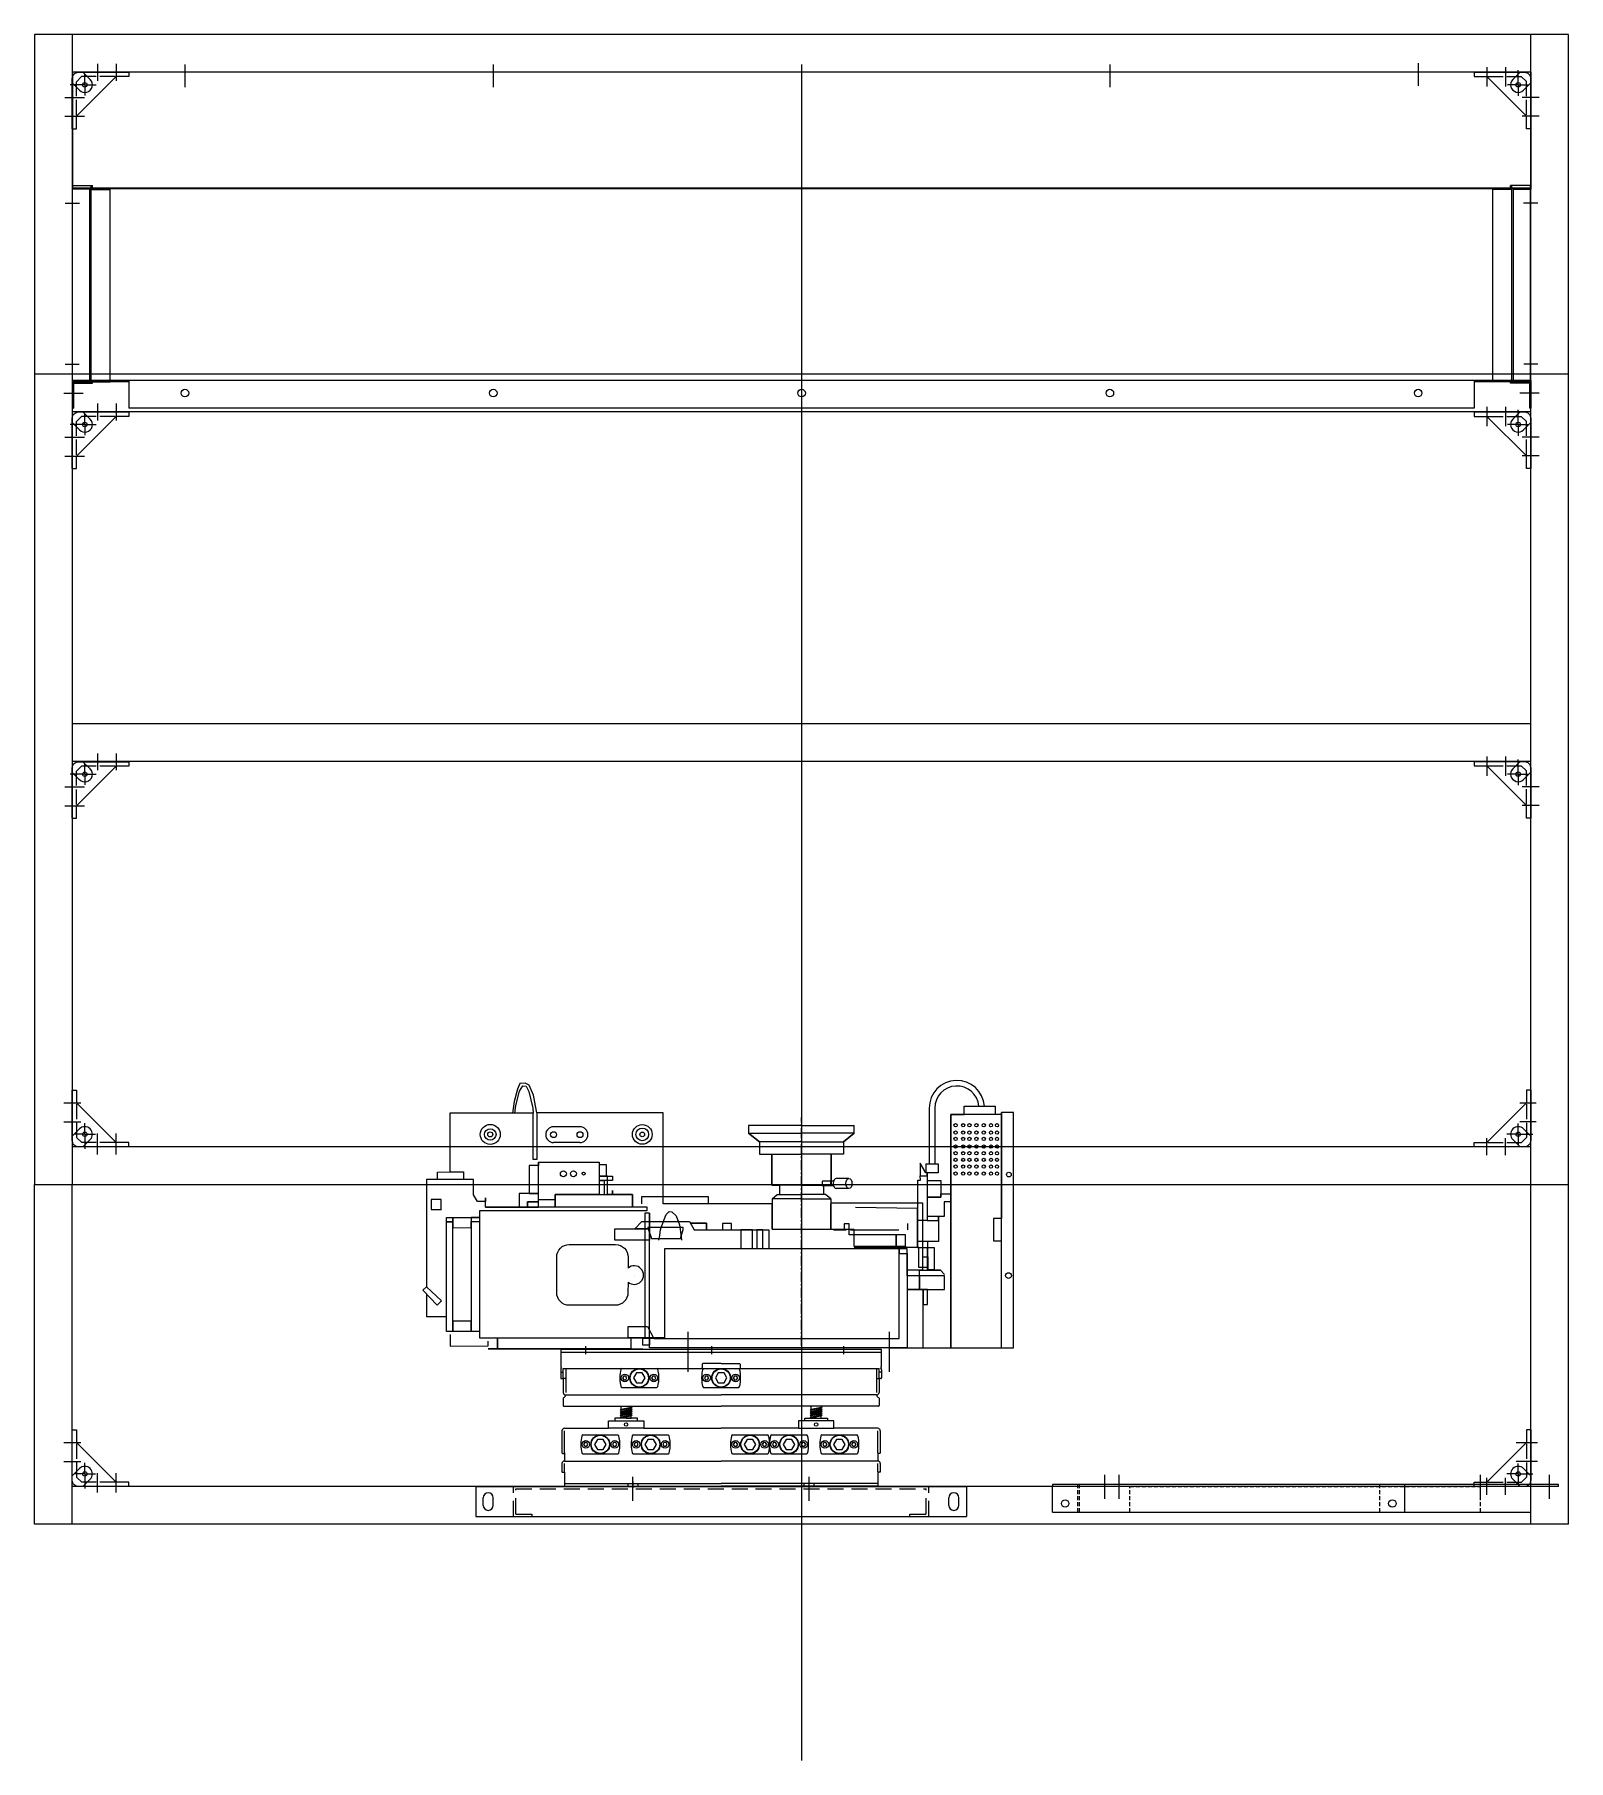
# Model space of a CAD drawing. Header units: millimetres. Extents: x -30327 to 34858, y 4015 to 75103.
# Drawn here: x -25436 to -24217, y 54205 to 55577 of the extents above; entities that cross this region are included whole.
import ezdxf

# ---------------------------------------------------------------- set-up
doc = ezdxf.new("R2010")
doc.units = ezdxf.units.MM
for name, pattern in [('ACAD_ISO02W100', [15, 12, -3]), ('CENTER', [50.8, 31.75, -6.35, 6.35, -6.35]), ('CENTER2', [28.575, 19.05, -3.175, 3.175, -3.175]), ('HIDDEN2', [4.7625, 3.175, -1.5875])]:
    doc.linetypes.add(name, pattern=pattern)
for name, color, linetype, lineweight in [('cen', 1, 'CENTER2', 9), ('CENTER', 2, 'CENTER', 9), ('dim', 2, 'Continuous', 9), ('THREAD-LINE', 8, 'Continuous', 5), ('WIDE-LINE', 3, 'Continuous', 20)]:
    doc.layers.add(name, color=color, linetype=linetype, lineweight=lineweight)
for name, color, linetype in [('green', 3, 'ACAD_ISO02W100'), ('hidden', 3, 'HIDDEN2'), ('magenta', 6, 'Continuous'), ('red', 1, 'CENTER2'), ('yellow', 2, 'Continuous')]:
    doc.layers.add(name, color=color, linetype=linetype)

# ---------------------------------------------------------------- blocks, each defined once
blk = doc.blocks.new('44444444')
for p, q in [((-17437.5, 7299.8), (-17434, 7299.8)), ((-17434, 7299.8), (-17434, 7289.8)), ((-17402.5, 7258.3), (-17434, 7289.8)), ((-17437.5, 7263.3), (-17431.7, 7269.1)), ((-17437.5, 7263.3), (-17431.7, 7269.1)), ((-17429, 7254.8), (-17423.2, 7260.6)), ((-17429, 7254.8), (-17423.2, 7260.6)), ((-17392.5, 7258.3), (-17402.5, 7258.3)), ((-17392.5, 7254.8), (-17392.5, 7258.3))]:
    blk.add_line(p, q)
for points in [[(-17392.5, 7254.8), (-17432.5, 7254.8, -0.414214), (-17437.5, 7259.8), (-17437.5, 7299.8)], [(-17397, 7254.8), (-17432.5, 7254.8, -0.414214), (-17437.5, 7259.8), (-17437.5, 7295.3)]]:
    blk.add_lwpolyline(points, format="xyb")
blk.add_lwpolyline([(-17397, 7258.3), (-17402.5, 7258.3)])
blk.add_circle((-17427.5, 7264.8), 1.75)
blk.add_circle((-17427.5, 7264.8), 1.75)
blk.add_arc((-17427.5, 7264.8), 6, 315, 135)
blk.add_arc((-17427.5, 7264.8), 6, 315, 135)
at = {"layer": 'green'}
for p, q in [((-17434, 7288.8), (-17434, 7262.3)), ((-17434, 7288.8), (-17434, 7262.3)), ((-17430, 7258.3), (-17434, 7262.3)), ((-17430, 7258.3), (-17434, 7262.3)), ((-17403.5, 7258.3), (-17430, 7258.3)), ((-17403.5, 7258.3), (-17430, 7258.3))]:
    blk.add_line(p, q, dxfattribs=at)
at = {"layer": 'red'}
for p, q in [((-17444.1, 7289.8), (-17430.7, 7289.8)), ((-17444.1, 7274.8), (-17430.7, 7274.8)), ((-17444.1, 7274.8), (-17430.7, 7274.8)), ((-17427.5, 7264.8), (-17427.5, 7273.7)), ((-17427.5, 7264.8), (-17427.5, 7273.7)), ((-17427.5, 7264.8), (-17436, 7264.8)), ((-17427.5, 7264.8), (-17436, 7264.8)), ((-17427.5, 7264.8), (-17419.1, 7264.8)), ((-17427.5, 7264.8), (-17427.5, 7253.2)), ((-17427.5, 7264.8), (-17419.1, 7264.8)), ((-17427.5, 7264.8), (-17427.5, 7253.2))]:
    blk.add_line(p, q, dxfattribs=at)
blk = doc.blocks.new('23123155')
for p, q in [((-15623.8, 7123.4), (-15878.8, 7123.4)), ((-15878.8, 7123.4), (-15878.8, 7110.4)), ((-15878.8, 7121.4), (-15623.8, 7121.4)), ((-15858.8, 7119.8), (-15858.8, 7126.1)), ((-15758.8, 7119.8), (-15758.8, 7126.1)), ((-15653.8, 7119.8), (-15653.8, 7126.1)), ((-15623.8, 7110.4), (-15623.8, 7123.4)), ((-15878.8, 7107.4), (-15878.8, 7105.4)), ((-15876.8, 7100.9), (-15876.8, 7108.4)), ((-15876.8, 7108.4), (-15874.8, 7108.4)), ((-15876.8, 7108.4), (-15766.8, 7108.4)), ((-15874.8, 7108.4), (-15874.8, 7099.9)), ((-15830.3, 7108.4), (-15802.3, 7108.4)), ((-15766.8, 7108.4), (-15735.8, 7108.4)), ((-15766.3, 7111.9), (-15766.3, 7108.9)), ((-15751.3, 7112.4), (-15765.8, 7112.4)), ((-15765.3, 7108.4), (-15737.3, 7108.4)), ((-15751.3, 7112.4), (-15736.8, 7112.4)), ((-15736.3, 7111.9), (-15736.3, 7108.9)), ((-15735.8, 7108.4), (-15625.8, 7108.4)), ((-15627.8, 7108.4), (-15627.8, 7099.9)), ((-15625.8, 7100.9), (-15625.8, 7108.4)), ((-15625.8, 7100.9), (-15625.8, 7108.4)), ((-15623.8, 7107.4), (-15623.8, 7105.4)), ((-15623.8, 7107.4), (-15623.8, 7105.4)), ((-15878.8, 7105.4), (-15878.8, 7100.9)), ((-15878.8, 7105.4), (-15876.8, 7105.4)), ((-15878.3, 7100.4), (-15877.3, 7100.4)), ((-15876.8, 7099.9), (-15876.8, 7089.4)), ((-15875.3, 7100.4), (-15876.3, 7100.4)), ((-15874.8, 7099.9), (-15874.8, 7089.4)), ((-15830.3, 7093.4), (-15802.3, 7093.4)), ((-15765.3, 7093.4), (-15737.3, 7093.4)), ((-15627.8, 7099.9), (-15627.8, 7089.4)), ((-15627.3, 7100.4), (-15626.3, 7100.4)), ((-15623.8, 7105.4), (-15625.8, 7105.4)), ((-15623.8, 7105.4), (-15625.8, 7105.4)), ((-15625.8, 7099.9), (-15625.8, 7089.4)), ((-15624.3, 7100.4), (-15625.3, 7100.4)), ((-15624.3, 7100.4), (-15625.3, 7100.4)), ((-15623.8, 7105.4), (-15623.8, 7100.9)), ((-15623.8, 7105.4), (-15623.8, 7100.9)), ((-15876.8, 7084.9), (-15876.8, 7078.9)), ((-15876.3, 7078.4), (-15751.3, 7078.4)), ((-15874.8, 7087.4), (-15751.3, 7087.4)), ((-15830.8, 7074.6), (-15830.8, 7078.4)), ((-15822.8, 7077.6), (-15822.8, 7078.4)), ((-15627.8, 7087.4), (-15751.3, 7087.4)), ((-15626.3, 7078.4), (-15751.3, 7078.4)), ((-15679.8, 7074.6), (-15679.8, 7078.4)), ((-15671.8, 7077.6), (-15671.8, 7078.4)), ((-15625.8, 7084.9), (-15625.8, 7078.9)), ((-15840.8, 7060.9), (-15840.8, 7066.9)), ((-15840.8, 7066.9), (-15812.8, 7066.9)), ((-15835.8, 7068.9), (-15835.8, 7066.9)), ((-15817.8, 7068.9), (-15835.8, 7068.9)), ((-15835.8, 7066.9), (-15817.8, 7066.9)), ((-15831.6, 7075.6), (-15822.1, 7077.4)), ((-15831.6, 7075.6), (-15822.1, 7077.4)), ((-15831.6, 7075.6), (-15830.8, 7076.1)), ((-15831.6, 7074.1), (-15822.1, 7075.9)), ((-15831.6, 7074.1), (-15822.1, 7075.9)), ((-15831.6, 7075.6), (-15830.8, 7075.5)), ((-15831.6, 7074.1), (-15830.8, 7074.6)), ((-15831.6, 7072.6), (-15822.1, 7074.4)), ((-15831.6, 7072.6), (-15822.1, 7074.4)), ((-15831.6, 7074.1), (-15830.8, 7074)), ((-15831.6, 7072.6), (-15830.8, 7073.1)), ((-15831.6, 7071.1), (-15822.1, 7072.9)), ((-15831.6, 7071.1), (-15822.1, 7072.9)), ((-15831.6, 7072.6), (-15830.8, 7072.5)), ((-15831.6, 7071.1), (-15830.8, 7071.6)), ((-15831.6, 7069.6), (-15822.1, 7071.4)), ((-15831.6, 7069.6), (-15822.1, 7071.4)), ((-15831.6, 7071.1), (-15830.8, 7071)), ((-15831.6, 7069.6), (-15830.8, 7070.1)), ((-15831.6, 7069.6), (-15830.8, 7069.5)), ((-15830.8, 7076.1), (-15822.8, 7077.6)), ((-15830.8, 7075.5), (-15822.8, 7076.9)), ((-15830.8, 7074.6), (-15822.8, 7076.1)), ((-15830.8, 7074), (-15822.8, 7075.4)), ((-15830.8, 7073.1), (-15822.8, 7074.6)), ((-15830.8, 7073.1), (-15830.8, 7074)), ((-15830.8, 7072.5), (-15822.8, 7073.9)), ((-15830.8, 7071.6), (-15822.8, 7073.1)), ((-15830.8, 7071.6), (-15830.8, 7072.5)), ((-15830.8, 7071), (-15822.8, 7072.4)), ((-15830.8, 7070.1), (-15822.8, 7071.6)), ((-15830.8, 7070.1), (-15830.8, 7071)), ((-15830.8, 7069.5), (-15822.8, 7070.9)), ((-15830.8, 7068.9), (-15830.8, 7069.5)), ((-15826.8, 7068.9), (-15830.8, 7068.9)), ((-15826.8, 7068.9), (-15822.8, 7068.9)), ((-15822.1, 7077.4), (-15822.8, 7077.6)), ((-15822.1, 7077.4), (-15822.8, 7076.9)), ((-15822.8, 7076.1), (-15822.8, 7076.9)), ((-15822.1, 7075.9), (-15822.8, 7076.1)), ((-15822.1, 7075.9), (-15822.8, 7075.4)), ((-15822.8, 7074.6), (-15822.8, 7075.4)), ((-15822.1, 7074.4), (-15822.8, 7074.6)), ((-15822.1, 7074.4), (-15822.8, 7073.9)), ((-15822.8, 7073.1), (-15822.8, 7073.9)), ((-15822.1, 7072.9), (-15822.8, 7073.1)), ((-15822.1, 7072.9), (-15822.8, 7072.4)), ((-15822.8, 7071.6), (-15822.8, 7072.4)), ((-15822.1, 7071.4), (-15822.8, 7071.6)), ((-15822.1, 7071.4), (-15822.8, 7070.9)), ((-15822.8, 7068.9), (-15822.8, 7070.9)), ((-15817.8, 7066.9), (-15817.8, 7068.9)), ((-15812.8, 7066.9), (-15812.8, 7060.9)), ((-15689.8, 7066.9), (-15689.8, 7060.9)), ((-15661.8, 7066.9), (-15689.8, 7066.9)), ((-15684.8, 7068.9), (-15666.8, 7068.9)), ((-15684.8, 7066.9), (-15684.8, 7068.9)), ((-15666.8, 7066.9), (-15684.8, 7066.9)), ((-15680.6, 7075.6), (-15671.1, 7077.4)), ((-15680.6, 7075.6), (-15671.1, 7077.4)), ((-15680.6, 7075.6), (-15679.8, 7076.1)), ((-15680.6, 7074.1), (-15671.1, 7075.9)), ((-15680.6, 7074.1), (-15671.1, 7075.9)), ((-15680.6, 7075.6), (-15679.8, 7075.5)), ((-15680.6, 7074.1), (-15679.8, 7074.6)), ((-15680.6, 7072.6), (-15671.1, 7074.4)), ((-15680.6, 7072.6), (-15671.1, 7074.4)), ((-15680.6, 7074.1), (-15679.8, 7074)), ((-15680.6, 7072.6), (-15679.8, 7073.1)), ((-15680.6, 7071.1), (-15671.1, 7072.9)), ((-15680.6, 7071.1), (-15671.1, 7072.9)), ((-15680.6, 7072.6), (-15679.8, 7072.5)), ((-15680.6, 7071.1), (-15679.8, 7071.6)), ((-15680.6, 7069.6), (-15671.1, 7071.4)), ((-15680.6, 7069.6), (-15671.1, 7071.4)), ((-15680.6, 7071.1), (-15679.8, 7071)), ((-15680.6, 7069.6), (-15679.8, 7070.1)), ((-15680.6, 7069.6), (-15679.8, 7069.5)), ((-15679.8, 7076.1), (-15671.8, 7077.6)), ((-15679.8, 7075.5), (-15671.8, 7076.9)), ((-15679.8, 7074.6), (-15671.8, 7076.1)), ((-15679.8, 7074), (-15671.8, 7075.4)), ((-15679.8, 7073.1), (-15671.8, 7074.6)), ((-15679.8, 7073.1), (-15679.8, 7074)), ((-15679.8, 7072.5), (-15671.8, 7073.9)), ((-15679.8, 7071.6), (-15671.8, 7073.1)), ((-15679.8, 7071.6), (-15679.8, 7072.5)), ((-15679.8, 7071), (-15671.8, 7072.4)), ((-15679.8, 7070.1), (-15671.8, 7071.6)), ((-15679.8, 7070.1), (-15679.8, 7071)), ((-15679.8, 7069.5), (-15671.8, 7070.9)), ((-15679.8, 7069.5), (-15679.8, 7068.9)), ((-15675.8, 7068.9), (-15679.8, 7068.9)), ((-15675.8, 7068.9), (-15671.8, 7068.9)), ((-15671.1, 7077.4), (-15671.8, 7077.6)), ((-15671.1, 7077.4), (-15671.8, 7076.9)), ((-15671.8, 7076.1), (-15671.8, 7076.9)), ((-15671.1, 7075.9), (-15671.8, 7076.1)), ((-15671.1, 7075.9), (-15671.8, 7075.4)), ((-15671.8, 7074.6), (-15671.8, 7075.4)), ((-15671.1, 7074.4), (-15671.8, 7074.6)), ((-15671.1, 7074.4), (-15671.8, 7073.9)), ((-15671.8, 7073.1), (-15671.8, 7073.9)), ((-15671.1, 7072.9), (-15671.8, 7073.1)), ((-15671.1, 7072.9), (-15671.8, 7072.4)), ((-15671.8, 7071.6), (-15671.8, 7072.4)), ((-15671.1, 7071.4), (-15671.8, 7071.6)), ((-15671.1, 7071.4), (-15671.8, 7070.9)), ((-15671.8, 7068.9), (-15671.8, 7070.9)), ((-15666.8, 7068.9), (-15666.8, 7066.9)), ((-15661.8, 7060.9), (-15661.8, 7066.9)), ((-15877.8, 7058.9), (-15877.8, 7041.4)), ((-15875.8, 7060.9), (-15840.8, 7060.9)), ((-15875.8, 7041.4), (-15875.8, 7058.9)), ((-15861.3, 7055.6), (-15833.3, 7055.6)), ((-15812.8, 7060.9), (-15840.8, 7060.9)), ((-15821.3, 7055.6), (-15793.3, 7055.6)), ((-15812.8, 7060.9), (-15751.3, 7060.9)), ((-15689.8, 7060.9), (-15751.3, 7060.9)), ((-15742.3, 7055.6), (-15714.3, 7055.6)), ((-15711.3, 7055.6), (-15683.3, 7055.6)), ((-15689.8, 7060.9), (-15661.8, 7060.9)), ((-15671.3, 7055.6), (-15643.3, 7055.6)), ((-15626.8, 7060.9), (-15661.8, 7060.9)), ((-15626.8, 7041.4), (-15626.8, 7058.9)), ((-15624.8, 7058.9), (-15624.8, 7041.4)), ((-15877.3, 7040.9), (-15876.3, 7040.9)), ((-15875.8, 7041.4), (-15875.8, 7035.4)), ((-15861.3, 7040.6), (-15833.3, 7040.6)), ((-15821.3, 7040.6), (-15793.3, 7040.6)), ((-15742.3, 7040.6), (-15714.3, 7040.6)), ((-15711.3, 7040.6), (-15683.3, 7040.6)), ((-15671.3, 7040.6), (-15643.3, 7040.6)), ((-15626.8, 7041.4), (-15626.8, 7035.4)), ((-15625.3, 7040.9), (-15626.3, 7040.9)), ((-15877.8, 7032.9), (-15877.8, 7026.4)), ((-15877.3, 7025.9), (-15876.3, 7025.9)), ((-15875.8, 7034.9), (-15751.3, 7034.9)), ((-15875.8, 7026.4), (-15875.8, 7032.9)), ((-15875.8, 7025.9), (-15875.8, 7015.4)), ((-15627.3, 7034.9), (-15751.3, 7034.9)), ((-15626.8, 7026.4), (-15626.8, 7032.9)), ((-15626.8, 7025.9), (-15626.8, 7015.4)), ((-15625.3, 7025.9), (-15626.3, 7025.9)), ((-15624.8, 7032.9), (-15624.8, 7026.4)), ((-15875.8, 7016.9), (-15751.3, 7016.9)), ((-15875.3, 7014.9), (-15751.3, 7014.9)), ((-15825.3, 7014.9), (-15825.3, 7016.9)), ((-15821.3, 7013.7), (-15821.3, 7018.5)), ((-15817.3, 7014.9), (-15817.3, 7016.9)), ((-15626.8, 7016.9), (-15751.3, 7016.9)), ((-15627.3, 7014.9), (-15751.3, 7014.9)), ((-15685.3, 7014.9), (-15685.3, 7016.9)), ((-15681.3, 7013.3), (-15681.3, 7019.6)), ((-15677.3, 7014.9), (-15677.3, 7016.9))]:
    blk.add_line(p, q)
for points in [[(-15828.7, 7102.4), (-15829.6, 7100.9), (-15828.7, 7099.4), (-15827, 7099.4), (-15826.1, 7100.9), (-15827, 7102.4)], [(-15818.6, 7104.9), (-15820.9, 7100.9), (-15818.6, 7096.9), (-15814, 7096.9), (-15811.7, 7100.9), (-15814, 7104.9)], [(-15805.7, 7102.4), (-15806.6, 7100.9), (-15805.7, 7099.4), (-15804, 7099.4), (-15803.1, 7100.9), (-15804, 7102.4)], [(-15763.7, 7102.4), (-15764.6, 7100.9), (-15763.7, 7099.4), (-15762, 7099.4), (-15761.1, 7100.9), (-15762, 7102.4)], [(-15753.6, 7104.9), (-15755.9, 7100.9), (-15753.6, 7096.9), (-15749, 7096.9), (-15746.7, 7100.9), (-15749, 7104.9)], [(-15740.7, 7102.4), (-15741.6, 7100.9), (-15740.7, 7099.4), (-15739, 7099.4), (-15738.1, 7100.9), (-15739, 7102.4)], [(-15849.6, 7052.1), (-15851.9, 7048.1), (-15849.6, 7044.1), (-15845, 7044.1), (-15842.7, 7048.1), (-15845, 7052.1)], [(-15809.6, 7052.1), (-15811.9, 7048.1), (-15809.6, 7044.1), (-15805, 7044.1), (-15802.7, 7048.1), (-15805, 7052.1)], [(-15730.6, 7052.1), (-15732.9, 7048.1), (-15730.6, 7044.1), (-15726, 7044.1), (-15723.7, 7048.1), (-15726, 7052.1)], [(-15699.6, 7052.1), (-15701.9, 7048.1), (-15699.6, 7044.1), (-15695, 7044.1), (-15692.7, 7048.1), (-15695, 7052.1)], [(-15659.6, 7052.1), (-15661.9, 7048.1), (-15659.6, 7044.1), (-15655, 7044.1), (-15652.7, 7048.1), (-15655, 7052.1)], [(-15859.7, 7049.6), (-15860.6, 7048.1), (-15859.7, 7046.6), (-15858, 7046.6), (-15857.1, 7048.1), (-15858, 7049.6)], [(-15836.7, 7049.6), (-15837.6, 7048.1), (-15836.7, 7046.6), (-15835, 7046.6), (-15834.1, 7048.1), (-15835, 7049.6)], [(-15819.7, 7049.6), (-15820.6, 7048.1), (-15819.7, 7046.6), (-15818, 7046.6), (-15817.1, 7048.1), (-15818, 7049.6)], [(-15796.7, 7049.6), (-15797.6, 7048.1), (-15796.7, 7046.6), (-15795, 7046.6), (-15794.1, 7048.1), (-15795, 7049.6)], [(-15740.7, 7049.6), (-15741.6, 7048.1), (-15740.7, 7046.6), (-15739, 7046.6), (-15738.1, 7048.1), (-15739, 7049.6)], [(-15717.7, 7049.6), (-15718.6, 7048.1), (-15717.7, 7046.6), (-15716, 7046.6), (-15715.1, 7048.1), (-15716, 7049.6)], [(-15709.7, 7049.6), (-15710.6, 7048.1), (-15709.7, 7046.6), (-15708, 7046.6), (-15707.1, 7048.1), (-15708, 7049.6)], [(-15686.7, 7049.6), (-15687.6, 7048.1), (-15686.7, 7046.6), (-15685, 7046.6), (-15684.1, 7048.1), (-15685, 7049.6)], [(-15669.7, 7049.6), (-15670.6, 7048.1), (-15669.7, 7046.6), (-15668, 7046.6), (-15667.1, 7048.1), (-15668, 7049.6)], [(-15646.7, 7049.6), (-15647.6, 7048.1), (-15646.7, 7046.6), (-15645, 7046.6), (-15644.1, 7048.1), (-15645, 7049.6)]]:
    blk.add_lwpolyline(points, close=True)
for centre, radius in [((-15816.3, 7100.9), 7.5), ((-15816.3, 7100.9), 7.23), ((-15751.3, 7100.9), 7.5), ((-15751.3, 7100.9), 7.23), ((-15827.8, 7100.9), 3), ((-15804.8, 7100.9), 3), ((-15762.8, 7100.9), 3), ((-15739.8, 7100.9), 3), ((-15826.8, 7063.9), 1.36), ((-15675.8, 7063.9), 1.36), ((-15858.8, 7048.1), 3), ((-15847.3, 7048.1), 7.5), ((-15847.3, 7048.1), 7.23), ((-15835.8, 7048.1), 3), ((-15818.8, 7048.1), 3), ((-15807.3, 7048.1), 7.5), ((-15807.3, 7048.1), 7.23), ((-15795.8, 7048.1), 3), ((-15739.8, 7048.1), 3), ((-15728.3, 7048.1), 7.5), ((-15728.3, 7048.1), 7.23), ((-15716.8, 7048.1), 3), ((-15708.8, 7048.1), 3), ((-15697.3, 7048.1), 7.5), ((-15697.3, 7048.1), 7.23), ((-15685.8, 7048.1), 3), ((-15668.8, 7048.1), 3), ((-15657.3, 7048.1), 7.5), ((-15657.3, 7048.1), 7.23), ((-15645.8, 7048.1), 3)]:
    blk.add_circle(centre, radius)
for centre, radius, start, end in [((-15876.8, 7110.4), 2, 180, 221.7187), ((-15875.8, 7107.4), 3, 146.1962, 180), ((-15766.8, 7108.9), 0.5, 270, 0), ((-15765.8, 7111.9), 0.5, 90, 180), ((-15736.8, 7111.9), 0.5, 0, 90), ((-15735.8, 7108.9), 0.5, 180, 270), ((-15625.8, 7110.4), 2, 318.2813, 0), ((-15626.8, 7107.4), 3, 0, 33.8038), ((-15878.3, 7100.9), 0.5, 180, 270), ((-15877.3, 7100.9), 0.5, 270, 0), ((-15876.3, 7099.9), 0.5, 90, 180), ((-15875.3, 7099.9), 0.5, 0, 90), ((-15627.3, 7099.9), 0.5, 90, 180), ((-15626.3, 7099.9), 0.5, 0, 90), ((-15625.3, 7100.9), 0.5, 180, 270), ((-15625.3, 7100.9), 0.5, 180, 270), ((-15624.3, 7100.9), 0.5, 270, 0), ((-15624.3, 7100.9), 0.5, 270, 0), ((-15874.8, 7089.4), 2, 180, 270), ((-15876.3, 7084.9), 0.5, 101.537, 180), ((-15876.3, 7078.9), 0.5, 180, 270), ((-15876.8, 7087.4), 2, 281.537, 0), ((-15627.8, 7089.4), 2, 270, 0), ((-15625.8, 7087.4), 2, 180, 258.463), ((-15626.3, 7078.9), 0.5, 270, 0), ((-15626.3, 7084.9), 0.5, 0, 78.463), ((-15875.8, 7058.9), 2, 90, 180), ((-15626.8, 7058.9), 2, 0, 90), ((-15877.3, 7041.4), 0.5, 180, 270), ((-15876.3, 7041.4), 0.5, 270, 0), ((-15626.3, 7041.4), 0.5, 180, 270), ((-15625.3, 7041.4), 0.5, 270, 0), ((-15875.8, 7032.9), 2, 90, 180), ((-15877.3, 7026.4), 0.5, 180, 270), ((-15876.3, 7026.4), 0.5, 270, 0), ((-15875.3, 7035.4), 0.5, 180, 270), ((-15627.3, 7035.4), 0.5, 270, 0), ((-15626.8, 7032.9), 2, 0, 90), ((-15626.3, 7026.4), 0.5, 180, 270), ((-15625.3, 7026.4), 0.5, 270, 0), ((-15875.3, 7015.4), 0.5, 180, 270), ((-15627.3, 7015.4), 0.5, 270, 0)]:
    blk.add_arc(centre, radius, start, end)
for centre, start_param, end_param in [((-15830.3, 7100.9), 0, 3.141593), ((-15802.3, 7100.9), 3.141593, 6.283185), ((-15765.3, 7100.9), 0, 3.141593), ((-15737.3, 7100.9), 3.141593, 6.283185), ((-15861.3, 7048.1), 0, 3.141593), ((-15833.3, 7048.1), 3.141593, 6.283185), ((-15821.3, 7048.1), 0, 3.141593), ((-15793.3, 7048.1), 3.141593, 6.283185), ((-15742.3, 7048.1), 0, 3.141593), ((-15714.3, 7048.1), 3.141593, 6.283185), ((-15711.3, 7048.1), 0, 3.141593), ((-15683.3, 7048.1), 3.141593, 6.283185), ((-15671.3, 7048.1), 0, 3.141593), ((-15643.3, 7048.1), 3.141593, 6.283185)]:
    blk.add_ellipse(centre, major_axis=(0, 7.5), ratio=0.2, start_param=start_param, end_param=end_param)
blk = doc.blocks.new('htrstrbtsr')
for p, q in [((5151.2, 12109.4), (5541.2, 12109.4)), ((5151.2, 12109.4), (5151.2, 12085.4)), ((5157.2, 12094.4), (5157.2, 12100.4)), ((5165.2, 12094.4), (5165.2, 12100.4)), ((5527.2, 12094.4), (5527.2, 12100.4)), ((5535.2, 12094.4), (5535.2, 12100.4)), ((5541.2, 12109.4), (5541.2, 12085.4)), ((5151.2, 12085.4), (5541.2, 12085.4))]:
    blk.add_line(p, q)
for centre, start, end in [((5161.2, 12100.4), 0, 180), ((5531.2, 12100.4), 0, 180), ((5161.2, 12094.4), 180, 0), ((5531.2, 12094.4), 180, 0)]:
    blk.add_arc(centre, 4, start, end)
at = {"layer": 'cen'}
for p, q in [((5276.2, 12097.9), (5276.2, 12118.8)), ((5416.2, 12097.9), (5416.2, 12118.8))]:
    blk.add_line(p, q, dxfattribs=at)
at = {"layer": 'hidden', "ltscale": 4}
for p, q in [((5181.2, 12085.4), (5181.2, 12109.4)), ((5183.2, 12107.4), (5509.2, 12107.4)), ((5183.2, 12087.4), (5183.2, 12107.4)), ((5509.2, 12087.4), (5509.2, 12107.4)), ((5511.2, 12085.4), (5511.2, 12109.4)), ((5183.2, 12087.4), (5196.2, 12087.4)), ((5196.2, 12085.4), (5196.2, 12087.4)), ((5496.2, 12087.4), (5509.2, 12087.4)), ((5496.2, 12085.4), (5496.2, 12087.4))]:
    blk.add_line(p, q, dxfattribs=at)
blk = doc.blocks.new('JTHHYEGTD')
for p, q in [((6645.5, 12177.1), (6243.5, 12177.1)), ((6243.5, 12177.1), (6243.5, 12175.6)), ((6243.5, 12155.1), (6243.5, 12175.6)), ((6523.5, 12155.1), (6523.5, 12177.1)), ((6645.5, 12175.6), (6583.5, 12175.6)), ((6623.5, 12155.1), (6623.5, 12175.6)), ((6645.5, 12175.6), (6645.5, 12177.1)), ((6243.5, 12155.1), (6623.5, 12155.1))]:
    blk.add_line(p, q)
for centre in [(6253.5, 12162.1), (6513.5, 12162.1)]:
    blk.add_circle(centre, 3)
at = {"layer": 'cen'}
for p, q in [((6285, 12165.7), (6285, 12186.5)), ((6296.5, 12165.7), (6296.5, 12186.5)), ((6583.5, 12165.7), (6583.5, 12186.5)), ((6638.5, 12165.7), (6638.5, 12186.5))]:
    blk.add_line(p, q, dxfattribs=at)
at = {"layer": 'hidden'}
for p, q in [((6263.5, 12155.1), (6263.5, 12177.1)), ((6265, 12155.1), (6265, 12177.1)), ((6305, 12175.6), (6265, 12175.6)), ((6305, 12155.1), (6305, 12175.6)), ((6305, 12175.6), (6583.5, 12175.6)), ((6503.5, 12155.1), (6503.5, 12177.1)), ((6583.5, 12155.1), (6583.5, 12177.1))]:
    blk.add_line(p, q, dxfattribs=at)
blk = doc.blocks.new('9786575')
for p, q in [((-17098.1, 8558.9), (-17098.1, 8714.9)), ((-17098.1, 8714.9), (-17082.1, 8714.9)), ((-17083.1, 8711.5), (-17083.1, 8714.9)), ((-17083.1, 8711.6), (-17068.1, 8711.6)), ((-17083.1, 8558.9), (-17083.1, 8711.5)), ((-17082.1, 8711.6), (-17082.1, 8714.9)), ((-17068.1, 8558.9), (-17068.1, 8711.6)), ((-17098.1, 8558.9), (-17068.1, 8558.9)), ((-17098.1, 8558.9), (-17083.1, 8558.9)), ((-17098.1, 8558.9), (-17098.1, 8537.9)), ((-17097.1, 8557.9), (-17082.1, 8557.9)), ((-17097.1, 8557.9), (-17097.1, 8537.9)), ((-17083.1, 8559.6), (-17068.1, 8559.6)), ((-17082.1, 8557.9), (-17082.1, 8558.9))]:
    blk.add_line(p, q)
at = {"layer": 'cen'}
for p, q in [((-17103.9, 8700.9), (-17092.4, 8700.9)), ((-17103.7, 8572.9), (-17092.6, 8572.9))]:
    blk.add_line(p, q, dxfattribs=at)
blk = doc.blocks.new('35432423')
at = {"color": 7, "linetype": 'Continuous', "lineweight": 15}
for p, q in [((-15925.7, 8735), (-17084.7, 8735)), ((-17084.7, 8735), (-17084.7, 8733.2)), ((-17084.7, 8733.2), (-17084.7, 8642)), ((-15925.7, 8735), (-15925.7, 8733.2)), ((-15925.7, 8733.2), (-15925.7, 8642)), ((-17084.7, 8642.8), (-17084.7, 8642.5)), ((-15925.7, 8642.8), (-17084.7, 8642.8)), ((-17070.7, 8642.5), (-17084.7, 8642.5)), ((-17084.7, 8642), (-17084.7, 8642.5)), ((-17070.7, 8642), (-17084.7, 8642)), ((-17070.7, 8642.3), (-17070.7, 8642.5)), ((-15939.7, 8642.3), (-17070.7, 8642.3)), ((-17070.7, 8490), (-17070.7, 8642.3)), ((-15939.7, 8642.5), (-15925.7, 8642.5)), ((-15939.7, 8642.5), (-15939.7, 8642.3)), ((-15939.7, 8642.3), (-15939.7, 8490)), ((-15939.7, 8642), (-15925.7, 8642)), ((-15925.7, 8642.8), (-15925.7, 8642.5)), ((-15925.7, 8642), (-15925.7, 8642.5)), ((-17084.7, 8489), (-17084.7, 8490)), ((-15925.7, 8490), (-17084.7, 8490)), ((-17039.7, 8489), (-17084.7, 8489)), ((-15925.7, 8489), (-15970.7, 8489)), ((-15925.7, 8490), (-15925.7, 8489)), ((-17083.7, 8468), (-17084.7, 8468)), ((-17084.7, 8468), (-17083.7, 8468)), ((-15970.7, 8468), (-17039.7, 8468)), ((-15925.7, 8468), (-15926.7, 8468))]:
    blk.add_line(p, q, dxfattribs=at)
for p, q in [((-17084.7, 8489), (-17084.7, 8468)), ((-17083.7, 8489), (-17083.7, 8468)), ((-17039.7, 8490), (-17039.7, 8468)), ((-15970.7, 8490), (-15970.7, 8468)), ((-15926.7, 8489), (-15926.7, 8468)), ((-15925.7, 8489), (-15925.7, 8468))]:
    blk.add_line(p, q)
for centre in [(-16995.2, 8480), (-16750.2, 8480), (-16505.2, 8480), (-16260.2, 8480), (-16015.2, 8480)]:
    blk.add_circle(centre, 3)
at = {"layer": 'cen'}
for p, q in [((-16995.2, 8741.2), (-16995.2, 8723.1)), ((-16750.2, 8741.2), (-16750.2, 8723.1)), ((-16505.2, 8741.2), (-16505.2, 8723.1)), ((-16260.2, 8741.2), (-16260.2, 8723.1)), ((-16015.2, 8742.2), (-16015.2, 8724.1)), ((-17091.4, 8480), (-17076.1, 8480)), ((-15919.1, 8480), (-15934.4, 8480))]:
    blk.add_line(p, q, dxfattribs=at)
blk = doc.blocks.new('UE10A')
at = {"layer": 'CENTER', "ltscale": 0.25}
blk.add_line((36947.2, 28861.1), (36947.2, 29042.6), dxfattribs=at)
at = {"layer": 'CENTER'}
for p, q in [((36857.2, 28840.5), (36857.2, 28877.6)), ((37017.2, 28840.5), (37017.2, 28877.6))]:
    blk.add_line(p, q, dxfattribs=at)
at = {"layer": 'WIDE-LINE', "ltscale": 0.25}
for p, q in [((36723.4, 29069.6), (36721.5, 29065.2)), ((36723.2, 29063.6), (36725.9, 29067.7)), ((36727.5, 29069.9), (36723.4, 29069.6)), ((36725.9, 29067.7), (36728.3, 29067.4)), ((36730.8, 29068.2), (36727.5, 29069.9)), ((36728.3, 29067.4), (36730.5, 29063.1)), ((36734.3, 29060.4), (36730.8, 29068.2)), ((36718.8, 29055.2), (36717.5, 29046.1)), ((36721.5, 29065.2), (36718.8, 29055.2)), ((36720.2, 29052.2), (36723.2, 29063.6)), ((36730.5, 29063.1), (36733.8, 29050)), ((36736.9, 29046.3), (36734.3, 29060.4)), ((36719.4, 29046.1), (36720.2, 29052.2)), ((36733.8, 29050), (36734.1, 29046.1)), ((36771.2, 29035.1), (36750.2, 29035.1)), ((36771.2, 29022.6), (36750.2, 29022.6)), ((36972.7, 28991.9), (36964, 28991.9)), ((36972.7, 28988.3), (36964, 28988.3)), ((36984.9, 28994), (36974.8, 28994)), ((36984.9, 28986.1), (36974.8, 28986.1)), ((36835.3, 28953.5), (36838, 28961.5)), ((36838, 28961.5), (36839.6, 28965.4)), ((36839.6, 28965.4), (36842.1, 28967.8)), ((36842.1, 28967.8), (36844.3, 28967.7)), ((36844.3, 28967.7), (36847.6, 28964.3)), ((36847.6, 28964.3), (36850.3, 28957.2)), ((36833.9, 28945), (36834.6, 28948.9)), ((36834.6, 28948.9), (36835.3, 28953.5)), ((36850.3, 28957.2), (36851.5, 28947.7)), ((36851.5, 28947.7), (36851.8, 28945)), ((36649.1, 28902.4), (36649.1, 28884.5)), ((36649.1, 28884.5), (36665, 28884.5))]:
    blk.add_line(p, q, dxfattribs=at)
at = {"layer": 'WIDE-LINE'}
for p, q in [((36734.1, 29046.1), (36667.7, 29046)), ((36667.7, 29046), (36667.7, 28999.3)), ((36734.1, 29009.1), (36734.1, 29046.1)), ((36837.2, 29046.3), (36736.9, 29046.3)), ((36736.9, 29046.3), (36736.9, 29009.1)), ((36837.2, 28973.9), (36837.2, 29046.3)), ((37048.7, 29050), (37048.7, 29005.6)), ((37053.1, 29050), (37053.1, 29005.6)), ((37106.3, 29044.9), (37065.9, 29044.9)), ((37065.9, 29044.9), (37065.9, 28859.5)), ((37065.9, 28860.1), (37065.9, 29044.9)), ((37065.9, 29044.9), (37076.6, 29044.9)), ((37076.6, 29044.9), (37076.6, 29051.6)), ((37076.6, 29051.6), (37101.1, 29051.6)), ((37101.1, 29051.6), (37101.1, 29044.9)), ((37106.2, 28859.5), (37106.2, 29046.5)), ((37106.2, 29046.5), (37106.2, 28962.2)), ((37115.7, 29046.5), (37106.2, 29046.5)), ((37115.7, 28859.5), (37115.7, 29046.5)), ((36947.2, 29036.3), (36905.2, 29036.3)), ((36905.2, 29036.3), (36905.2, 29030)), ((36913.8, 29023.3), (36905.2, 29030)), ((36905.2, 29030), (36913.8, 29023.3)), ((36905.2, 29030), (36947.2, 29030)), ((36947.2, 29036.3), (36989.2, 29036.3)), ((36989.2, 29030), (36947.2, 29030)), ((36980.6, 29023.3), (36989.2, 29030)), ((36989.2, 29030), (36980.6, 29023.3)), ((36989.2, 29030), (36989.2, 29036.3)), ((36947.2, 29023.3), (36913.8, 29023.3)), ((36913.8, 29023.3), (36913.8, 29013.5)), ((36913.8, 29013.5), (36947.2, 29013.5)), ((36923.6, 28988.9), (36923.6, 29013.5)), ((36923.6, 29013.5), (36923.6, 28988.9)), ((36947.2, 29023.3), (36980.6, 29023.3)), ((36980.6, 29013.5), (36947.2, 29013.5)), ((36970.8, 28988.9), (36970.8, 29013.5)), ((36970.8, 29013.5), (36970.8, 28988.9)), ((36980.6, 29023.3), (36980.6, 29013.5)), ((36658, 28999.1), (36667.7, 28999.3)), ((36658, 28993.2), (36658, 28999.1)), ((36667.7, 28999.3), (36678.7, 28999.4)), ((36678.7, 28999.4), (36678.7, 28993.3)), ((36738.1, 29004.5), (36730.9, 29004.5)), ((36730.9, 29004.5), (36730.9, 28982.1)), ((36736.9, 29009.1), (36734.1, 29009.1)), ((36738.1, 28971.3), (36738.1, 29007)), ((36738.1, 29007), (36786.5, 29007)), ((36738.1, 29007), (36738.1, 29004.5)), ((36786.5, 29007), (36786.5, 28981.3)), ((36792.2, 29004.8), (36786.5, 29004.8)), ((36792.2, 28996), (36792.2, 29004.8)), ((37045.9, 28998.5), (37041.5, 29006.3)), ((37041.5, 29006.3), (37041.5, 28996.3)), ((37045.9, 29005.6), (37055.9, 29005.6)), ((37045.9, 29005.6), (37045.9, 28998.5)), ((37055.9, 29005.6), (37055.9, 28998.5)), ((36686.7, 28993.4), (36649.1, 28993.2)), ((36649.1, 28993.2), (36649.1, 28908.1)), ((36678.7, 28993.3), (36658, 28993.2)), ((36686.7, 28981), (36686.7, 28993.4)), ((36793, 28996), (36786.5, 28996)), ((36786.5, 28996), (36792.2, 28996)), ((36797, 28992.4), (36786.5, 28992.4)), ((36786.5, 28992.4), (36790.3, 28992.4)), ((36790.3, 28992.4), (36790.3, 28981.3)), ((36793, 28981.3), (36793, 28996)), ((36793, 28996), (36797, 28996)), ((36793, 28981.3), (36793, 28996)), ((36797, 28996), (36797, 28992.4)), ((36947.2, 28988.9), (36923.6, 28988.9)), ((36923.6, 28988.9), (36929.7, 28988.9)), ((36929.7, 28988.9), (36929.7, 28981.4)), ((36947.2, 28988.9), (36970.8, 28988.9)), ((36963.9, 28987.7), (36963.9, 28987.7)), ((36970.8, 28988.9), (36964.8, 28988.9)), ((36964.8, 28988.9), (36964.8, 28981.4)), ((36970.6, 28988.3), (36970.6, 28991.9)), ((37039.7, 28960.6), (37039.7, 28992.8)), ((37039.7, 28992.8), (37041.8, 28992.8)), ((37041.5, 28996.3), (37047.1, 28996.3)), ((37041.8, 28992.8), (37041.5, 28996.3)), ((37041.5, 28996.3), (37047.1, 28996.3)), ((37055.9, 28998.5), (37045.9, 28998.5)), ((37047.1, 28996.3), (37047.1, 28998.5)), ((37047.1, 28998.5), (37047.1, 28992.6)), ((37047.1, 28996.3), (37047.1, 28960.6)), ((37047.1, 28992.6), (37057.9, 28992.6)), ((37057.9, 28992.6), (37057.9, 28979.3)), ((36661, 28977.5), (36653, 28977.5)), ((36653, 28977.5), (36653, 28969.3)), ((36661, 28969), (36661, 28977.5)), ((36689.8, 28975.7), (36686.7, 28981)), ((36696.1, 28975.7), (36689.8, 28975.7)), ((36696.1, 28971.3), (36696.1, 28978.6)), ((36696.1, 28978.6), (36696.1, 28975.7)), ((36824.7, 28971.3), (36696.1, 28971.3)), ((36696.1, 28971.3), (36738.1, 28971.3)), ((36738.1, 28982.1), (36722.8, 28982.1)), ((36722.8, 28982.1), (36722.8, 28971.3)), ((36722.8, 28971.3), (36729.5, 28971.3)), ((36729.5, 28971.3), (36729.5, 28975.5)), ((36729.5, 28975.5), (36738.1, 28975.5)), ((36738.1, 28975.5), (36729.5, 28975.5)), ((36729.5, 28975.5), (36729.5, 28971.3)), ((36730.9, 28982.1), (36738.1, 28982.1)), ((36738.1, 28971.3), (36738.1, 28977.5)), ((36738.1, 28977.5), (36751.5, 28977.5)), ((36786.5, 28981.3), (36751.5, 28981.3)), ((36751.5, 28981.3), (36751.5, 28971.3)), ((36751.5, 28971.3), (36751.5, 28981.3)), ((36751.5, 28981.3), (36812.8, 28981.3)), ((36790.3, 28981.3), (36797.1, 28981.3)), ((36812.8, 28981.3), (36793, 28981.3)), ((36797.1, 28981.3), (36793, 28981.3)), ((36797.1, 28981.3), (36797.1, 28984.6)), ((36797.1, 28984.6), (36797.1, 28981.3)), ((36812.8, 28981.3), (36812.8, 28971.3)), ((36812.8, 28971.3), (36812.8, 28981.3)), ((36873.2, 28979.6), (36820, 28979.6)), ((36820, 28979.6), (36820, 28973.9)), ((36824.7, 28968.7), (36824.7, 28971.3)), ((36873.2, 28973.9), (36837.2, 28973.9)), ((36873.2, 28973.9), (36873.2, 28979.6)), ((36923.9, 28973.9), (36873.2, 28973.9)), ((36923.9, 28978), (36928, 28981.3)), ((36947.2, 28978), (36923.9, 28978)), ((36923.9, 28978), (36923.9, 28953.8)), ((36923.9, 28953.8), (36923.9, 28973.9)), ((36928, 28981.3), (36929.7, 28981.4)), ((36929.7, 28981.4), (36947.2, 28981.4)), ((36964.8, 28981.4), (36947.2, 28981.4)), ((36947.2, 28978), (36970.6, 28978)), ((36966.4, 28981.3), (36964.8, 28981.4)), ((36970.6, 28978), (36966.4, 28981.3)), ((36970.6, 28978), (36970.6, 28953.8)), ((36970.6, 28974.6), (37042.2, 28974.6)), ((36970.6, 28953.8), (36970.6, 28973.9)), ((37042.2, 28974.6), (37043.5, 28974.6)), ((37043.5, 28974.6), (37043.5, 28921.1)), ((37057.9, 28979.3), (37047.1, 28979.3)), ((37047.1, 28979.3), (37057.9, 28979.3)), ((37057.9, 28979.3), (37057.9, 28981.9)), ((37057.9, 28981.9), (37065.9, 28981.9)), ((37065.9, 28975.5), (37060.5, 28975.5)), ((37060.5, 28975.5), (37060.5, 28964)), ((37065.9, 28981.9), (37065.9, 28975.5)), ((36653, 28969.3), (36661, 28969.3)), ((36665, 28963.1), (36691.5, 28963.2)), ((36665, 28872.4), (36665, 28963.1)), ((36670.1, 28959.7), (36665, 28959.7)), ((36665, 28959.7), (36670.1, 28959.7)), ((36670.1, 28872.4), (36670.1, 28963.1)), ((36670.1, 28963.1), (36670.1, 28959.7)), ((36670.1, 28959.7), (36670.1, 28954.9)), ((36691.5, 28963.2), (36684.6, 28963.2)), ((36684.6, 28963.2), (36684.6, 28872.6)), ((36684.6, 28955), (36684.6, 28960)), ((36684.6, 28960), (36691.5, 28960)), ((36691.5, 28867.1), (36691.5, 28968.7)), ((36691.5, 28968.7), (36824.7, 28968.7)), ((36814.7, 28954.1), (36820.4, 28959.9)), ((36820.4, 28959.9), (36858.1, 28959.9)), ((36826.5, 28966.6), (36822.7, 28966.6)), ((36822.7, 28966.6), (36822.7, 28867.1)), ((36826.5, 28867.1), (36826.5, 28966.6)), ((36826.5, 28966.6), (36826.5, 28945)), ((36858.1, 28959.9), (36861.9, 28953.2)), ((36871.8, 28958.5), (36858.9, 28958.5)), ((36858.9, 28958.5), (36871.8, 28958.5)), ((36871.8, 28953.2), (36871.8, 28958.5)), ((36871.8, 28958.5), (36871.8, 28953.2)), ((36891.7, 28958.2), (36884.4, 28958.2)), ((36884.4, 28958.2), (36884.4, 28953.2)), ((36891.7, 28953.2), (36891.7, 28958.2)), ((36985.2, 28958.1), (36981, 28958.1)), ((36981, 28958.1), (36981, 28953.1)), ((36985.2, 28949.3), (36985.2, 28958.1)), ((37039.4, 28970.2), (36990.1, 28971.1)), ((37031.8, 28953.2), (37031.8, 28958.2)), ((37039.4, 28939.2), (37039.4, 28970.2)), ((37039.4, 28943.9), (37039.4, 28963.1)), ((37039.4, 28963.1), (37039.4, 28939.2)), ((37047.1, 28960.6), (37039.7, 28960.6)), ((37060.5, 28964), (37047.1, 28964)), ((37047.1, 28964), (37047.1, 28960.6)), ((37047.1, 28960.6), (37056.1, 28960.6)), ((37056.1, 28960.6), (37056.1, 28964)), ((37056.1, 28964), (37056.1, 28943.9)), ((37106.2, 28962.2), (37099.7, 28962.2)), ((37099.7, 28962.2), (37099.7, 28944.6)), ((36670.1, 28954.9), (36684.6, 28955)), ((36798.9, 28945), (36798.9, 28954.1)), ((36798.9, 28954.1), (36825.5, 28954.1)), ((36826.5, 28945), (36798.9, 28945)), ((36825.5, 28954.1), (36814.7, 28954.1)), ((36853.1, 28955), (36825.2, 28955)), ((36825.2, 28955), (36825.5, 28954.1)), ((36825.5, 28954.1), (36828, 28946.3)), ((36828, 28946.3), (36851, 28946.3)), ((36851, 28946.3), (36853.1, 28953.5)), ((36853.1, 28953.5), (36853.1, 28955)), ((36861.9, 28953.2), (36871.8, 28953.2)), ((36871.8, 28953.2), (36891.7, 28953.2)), ((36884.4, 28953.2), (36921.2, 28953.2)), ((36908.3, 28953.2), (36899, 28953.2)), ((36899, 28953.2), (36899, 28938.2)), ((36908.3, 28938.2), (36908.3, 28953.2)), ((36916.4, 28953.2), (36911.6, 28953.2)), ((36911.6, 28953.2), (36911.6, 28938.2)), ((36916.4, 28938.2), (36916.4, 28953.2)), ((36921.2, 28953.2), (36921.2, 28938.2)), ((36923.9, 28953.8), (36972.8, 28953.8)), ((36972.8, 28953.1), (36972.8, 28953.8)), ((36972.8, 28953.8), (36988.8, 28953.8)), ((36981, 28953.1), (36972.8, 28953.1)), ((36978, 28953.2), (36982.8, 28953.2)), ((37029.9, 28949.3), (36985.2, 28949.3)), ((36986.2, 28953.2), (37024.5, 28953.2)), ((36988.8, 28953.8), (36988.8, 28940.4)), ((37022.4, 28940.4), (37022.4, 28949.3)), ((37022.4, 28949.3), (37022.4, 28940.4)), ((37029.9, 28938.2), (37029.9, 28949.3)), ((37056.1, 28943.9), (37039.4, 28943.9)), ((37047.5, 28943.9), (37043.5, 28943.9)), ((37043.5, 28943.9), (37043.5, 28931.9)), ((37047.5, 28921.1), (37047.5, 28943.9)), ((37099.7, 28944.6), (37106.2, 28944.6)), ((37029.9, 28938.2), (36838.4, 28938.2)), ((36838.4, 28938.2), (36838.4, 28867.4)), ((36911.6, 28938.2), (36908.3, 28938.2)), ((36921.2, 28938.2), (36916.4, 28938.2)), ((36988.8, 28940.4), (37022.4, 28940.4)), ((37040.6, 28939.2), (36989.2, 28939.2)), ((37022.4, 28940.4), (37029.9, 28940.4)), ((37024.8, 28866.9), (37024.8, 28938.2)), ((37024.8, 28938.2), (37024.8, 28938.2)), ((37024.8, 28938.2), (37024.8, 28934.4)), ((37024.8, 28934.4), (37031.1, 28934.4)), ((37029.9, 28940.4), (37029.9, 28938.2)), ((37031.1, 28938.2), (37029.9, 28938.2)), ((37031.1, 28916.8), (37031.1, 28938.2)), ((37031.1, 28934.4), (37031.1, 28859.5)), ((37039.4, 28939.2), (37052.7, 28939.2)), ((37040.6, 28923.3), (37040.6, 28939.2)), ((37043.5, 28931.9), (37047.5, 28931.9)), ((37047.3, 28921.5), (37047.3, 28939.2)), ((37047.3, 28939.2), (37047.3, 28921.5)), ((37047.5, 28931.9), (37047.5, 28921.1)), ((37052.7, 28939.2), (37052.7, 28921.5)), ((36814.3, 28917.3), (36814.3, 28917.3)), ((37043.5, 28921.1), (37031.1, 28921.1)), ((37031.1, 28921.1), (37031.1, 28859.5)), ((37060.8, 28916.8), (37031.1, 28916.8)), ((37047.3, 28923.3), (37040.6, 28923.3)), ((37041.1, 28905.9), (37041.1, 28921.1)), ((37041.1, 28921.1), (37043.5, 28921.1)), ((37060.8, 28916.8), (37041.1, 28916.8)), ((37041.1, 28916.8), (37041.1, 28905.9)), ((37043.5, 28921.1), (37057.8, 28921.1)), ((37047.3, 28921.5), (37047.3, 28923.3)), ((37052.7, 28921.5), (37047.3, 28921.5)), ((37057.8, 28921.1), (37047.5, 28921.1)), ((37047.5, 28921.1), (37057.8, 28921.1)), ((37057.8, 28921.1), (37060.8, 28917.9)), ((37060.8, 28905.9), (37060.8, 28916.8)), ((36649.1, 28908.1), (36646.4, 28905.2)), ((36649.1, 28908.1), (36646.4, 28905.2)), ((36646.4, 28905.2), (36657.8, 28893.5)), ((36646.4, 28905.2), (36646.4, 28905.2)), ((36646.4, 28905.2), (36646.4, 28905.2)), ((36661.2, 28896.9), (36649.1, 28908.1)), ((37047.4, 28905.9), (37031.1, 28905.9)), ((37031.1, 28905.9), (37060.8, 28905.9)), ((37043.8, 28859.5), (37043.8, 28905.5)), ((37043.8, 28905.5), (37043.8, 28905.5)), ((37043.8, 28905.5), (37043.8, 28895.7)), ((37047.4, 28893.9), (37047.4, 28905.9)), ((36657.8, 28893.5), (36661.2, 28896.9)), ((37043.8, 28895.7), (37043.8, 28895.7)), ((37043.8, 28895.7), (37043.8, 28895.7)), ((37043.8, 28895.7), (37043.8, 28893.9)), ((37043.8, 28893.9), (37047.4, 28893.9)), ((36684.6, 28880.7), (36670.1, 28880.6)), ((36670.1, 28880.6), (36670.1, 28872.4)), ((36684.6, 28872.6), (36684.6, 28880.7)), ((36809.6, 28867.4), (36809.6, 28876.4)), ((36809.6, 28876.4), (36824.8, 28876.4)), ((36824.8, 28876.4), (36830, 28866.9)), ((36691.5, 28872.6), (36665, 28872.4)), ((36667.9, 28870.2), (36667.9, 28860.9)), ((36691.5, 28867.1), (36691.5, 28872.6)), ((36822.7, 28867.1), (36691.5, 28867.1)), ((36698.3, 28861), (36698.3, 28864.7)), ((36705.7, 28858.6), (36705.7, 28867.1)), ((36705.7, 28867.1), (36705.7, 28858.6)), ((36838.4, 28867.4), (36809.6, 28867.4)), ((36821.2, 28867.1), (36811.7, 28867.1)), ((36811.7, 28867.1), (36811.7, 28858.6)), ((36821.2, 28861.7), (36821.2, 28867.1)), ((36821.2, 28867.1), (36826.5, 28867.1)), ((36821.2, 28861.7), (36821.2, 28867.1)), ((36826.5, 28861.7), (36821.2, 28861.7)), ((36826.5, 28867.1), (36838.4, 28867.1)), ((36838.4, 28867.1), (36826.5, 28867.1)), ((36826.5, 28859.5), (36826.5, 28866.7)), ((36826.5, 28866.7), (36826.5, 28861.7)), ((36830, 28866.9), (37024.8, 28866.9)), ((36667.9, 28860.9), (36698.3, 28861)), ((36705.7, 28858.6), (36698.3, 28858.6)), ((36698.3, 28858.6), (36821.2, 28858.6)), ((36811.7, 28858.6), (36705.7, 28858.6)), ((37031.1, 28859.5), (36826.5, 28859.5)), ((37017.2, 28859.5), (37115.7, 28859.5))]:
    blk.add_line(p, q, dxfattribs=at)
at = {"layer": 'WIDE-LINE', "ltscale": 0.25}
blk.add_lwpolyline([(36809.4, 28911.8), (36809.3, 28903.3, -0.41274), (36799.3, 28893.3), (36762.7, 28893.3, -0.414214), (36752.7, 28903.3), (36752.7, 28931.6, -0.414214), (36762.7, 28941.6), (36799.5, 28941.6, -0.415689), (36809.5, 28931.5), (36809.4, 28922.9)], format="xyb", dxfattribs=at)
at = {"layer": 'WIDE-LINE'}
for centre, radius in [((36699.9, 29029.1), 7.94), ((36699.9, 29029.1), 4.56), ((36699.9, 29029.1), 2.03), ((36750.2, 29028.9), 2.37), ((36771.2, 29028.9), 2.37), ((36820.7, 29029.1), 7.81), ((36820.7, 29029.1), 5.07), ((36820.7, 29029.1), 1.86), ((37069.7, 29036.4), 1.3), ((37069.7, 29030.6), 1.3), ((37069.7, 29025.5), 1.3), ((37075.7, 29036.4), 1.3), ((37075.7, 29030.6), 1.3), ((37075.7, 29025.5), 1.3), ((37080.7, 29036.4), 1.3), ((37080.7, 29030.6), 1.3), ((37080.7, 29025.5), 1.3), ((37086.2, 29036.4), 1.3), ((37086.2, 29030.6), 1.3), ((37086.2, 29025.5), 1.3), ((37092.1, 29036.4), 1.3), ((37092.1, 29030.6), 1.3), ((37092.1, 29025.5), 1.3), ((37097.8, 29036.4), 1.3), ((37097.8, 29030.6), 1.3), ((37097.8, 29025.5), 1.3), ((37102.6, 29036.4), 1.3), ((37102.6, 29030.6), 1.3), ((37102.6, 29025.5), 1.3), ((37069.7, 29019.4), 1.3), ((37069.7, 29014.1), 1.3), ((37075.7, 29019.4), 1.3), ((37075.7, 29014.1), 1.3), ((37080.7, 29019.4), 1.3), ((37080.7, 29014.1), 1.3), ((37086.2, 29019.4), 1.3), ((37086.2, 29014.1), 1.3), ((37092.1, 29019.4), 1.3), ((37092.1, 29014.1), 1.3), ((37097.8, 29019.4), 1.3), ((37097.8, 29014.1), 1.3), ((37102.6, 29019.4), 1.3), ((37102.6, 29014.1), 1.3), ((36758, 28997.8), 2.37), ((36766, 28997.8), 2.37), ((36774.1, 28998), 1.18), ((37069.7, 29008.9), 1.3), ((37069.7, 29003.5), 1.3), ((37069.7, 28998), 1.3), ((37075.7, 29008.9), 1.3), ((37075.7, 29003.5), 1.3), ((37075.7, 28998), 1.3), ((37080.7, 29008.9), 1.3), ((37080.7, 29003.5), 1.3), ((37080.7, 28998), 1.3), ((37086.2, 29008.9), 1.3), ((37086.2, 29003.5), 1.3), ((37086.2, 28998), 1.3), ((37092.1, 29008.9), 1.3), ((37092.1, 29003.5), 1.3), ((37092.1, 28998), 1.3), ((37097.8, 29008.9), 1.3), ((37097.8, 29003.5), 1.3), ((37097.8, 28998), 1.3), ((37102.6, 29008.9), 1.3), ((37102.6, 29003.5), 1.3), ((37102.6, 28998), 1.3), ((37112, 28997.2), 1.87), ((37111.7, 28916.9), 2.31)]:
    blk.add_circle(centre, radius, dxfattribs=at)
for centre, radius, start, end in [((37070.7, 29050), 22, 4.0977, 180), ((37070.7, 29050), 17.6, 5.1212, 180), ((36750.2, 29028.9), 6.25, 90, 270), ((36771.2, 29028.9), 6.25, 270, 90), ((36814.3, 28917.3), 7.4, 228.1471, 131.2761)]:
    blk.add_arc(centre, radius, start, end, dxfattribs=at)
at = {"layer": 'WIDE-LINE', "ltscale": 0.25}
for centre, start_param, end_param in [((36966.1, 28990.1), 4.227686, 5.197092), ((36974.8, 28990.1), 3.141593, 6.283185)]:
    blk.add_ellipse(centre, major_axis=(0, -3.95), ratio=0.614035, start_param=start_param, end_param=end_param, dxfattribs=at)
blk.add_ellipse((36984.9, 28990.1), major_axis=(0, -3.95), ratio=0.614035, dxfattribs=at)

msp = doc.modelspace()

# ---------------------------------------------------------------- linework, layer by layer
for p, q in [((-24216.7174, 55576.7791), (-25435.7174, 55576.7791)), ((-25435.7174, 55576.7791), (-25435.7174, 54662.7791)), ((-25405.7174, 55576.7791), (-25405.7174, 54662.7791)), ((-24246.7174, 54662.7791), (-24246.7174, 55576.7791)), ((-24216.7174, 54662.7791), (-24216.7174, 55576.7791)), ((-24826.2174, 55534.9072), (-24826.2174, 54205.0411)), ((-24216.7174, 55306.7791), (-25435.7174, 55306.7791)), ((-24246.7174, 55276.7791), (-25405.7174, 55276.7791)), ((-24246.7174, 55028.8815), (-25405.7174, 55028.8815)), ((-24246.7174, 54998.8815), (-25405.7174, 54998.8815)), ((-24246.7174, 54692.7791), (-25405.7174, 54692.7791)), ((-25435.7174, 54662.7791), (-24216.7174, 54662.7791)), ((-25435.7174, 54392.7977), (-25435.7174, 54662.7791)), ((-25405.7174, 54392.7977), (-25405.7174, 54662.7791)), ((-24246.7174, 54392.7977), (-24246.7174, 54662.7791)), ((-24216.7174, 54392.7977), (-24216.7174, 54662.7791)), ((-24246.7174, 54422.7977), (-25405.7174, 54422.7977)), ((-24216.7174, 54392.7977), (-25435.7174, 54392.7977))]:
    msp.add_line(p, q)
at = {"layer": 'red'}
for p, q in [((-24281.7136, 55550.8002), (-24281.7136, 55535.5045)), ((-24266.7136, 55550.8002), (-24266.7136, 55535.5045)), ((-25411.7203, 55526.7791), (-25395.9226, 55526.7791)), ((-25411.7203, 55511.7791), (-25395.9226, 55511.7791)), ((-24281.7136, 55280.8002), (-24281.7136, 55265.5045)), ((-24266.7136, 55280.8002), (-24266.7136, 55265.5045)), ((-25411.7203, 55256.7791), (-25395.9226, 55256.7791)), ((-25411.7203, 55241.7791), (-25395.9226, 55241.7791)), ((-24281.7136, 55002.9026), (-24281.7136, 54987.6069)), ((-24266.7136, 55002.9026), (-24266.7136, 54987.6069)), ((-25411.7203, 54978.8815), (-25395.9226, 54978.8815)), ((-25411.7203, 54963.8815), (-25395.9226, 54963.8815)), ((-24255.4024, 54727.7791), (-24242.2644, 54727.7791)), ((-24255.4024, 54712.7791), (-24242.2644, 54712.7791)), ((-25385.7174, 54686.5403), (-25385.7174, 54703.2794)), ((-25370.7174, 54686.5403), (-25370.7174, 54703.2794)), ((-24258.3808, 54457.7939), (-24241.4136, 54457.7939)), ((-25385.7211, 54418.0389), (-25385.7211, 54433.2935)), ((-25370.7211, 54418.0389), (-25370.7211, 54433.2935)), ((-24258.3808, 54442.7939), (-24241.4136, 54442.7939))]:
    msp.add_line(p, q, dxfattribs=at)
at = {"layer": 'yellow'}
msp.add_line((-24246.7174, 55546.7791), (-25405.7174, 55546.7791), dxfattribs=at)

# ---------------------------------------------------------------- block references
for p, rotation in [((-32660.5591, 38109.2944), 270), ((-41684.2021, 62801.6208), 180), ((-32660.5591, 37839.2944), 270), ((-41684.2021, 62531.6208), 180), ((-32660.5591, 37561.3391), 270), ((-41684.2021, 62253.761), 180), ((-16991.8757, 72130.2638), 90), ((-16991.8757, 71860.2824), 90)]:
    msp.add_blockref('44444444', p, dxfattribs=dict(rotation=rotation))
for p in [(-7968.2327, 47437.9374), (-7968.2327, 47167.956)]:
    msp.add_blockref('44444444', p)
at = {"layer": 'dim'}
msp.add_blockref('htrstrbtsr', (-30236.3466, 42313.4171), dxfattribs=at)
at = {"layer": 'magenta'}
msp.add_blockref('9786575', (-8307.57, 46741.878), dxfattribs=at)
at = {"layer": 'magenta', "xscale": -1}
msp.add_blockref('9786575', (-41344.8647, 46741.878), dxfattribs=at)
at = {"layer": 'THREAD-LINE'}
msp.add_blockref('UE10A', (-61773.4429, 25673.5102), dxfattribs=at)
at = {"layer": 'yellow'}
for name, p in [('35432423', (-8320.9696, 46811.8236)), ('23123155', (-9138.7888, 47408.1572)), ('JTHHYEGTD', (-30870.175, 42247.1942))]:
    msp.add_blockref(name, p, dxfattribs=at)

doc.saveas('drawing.dxf')
